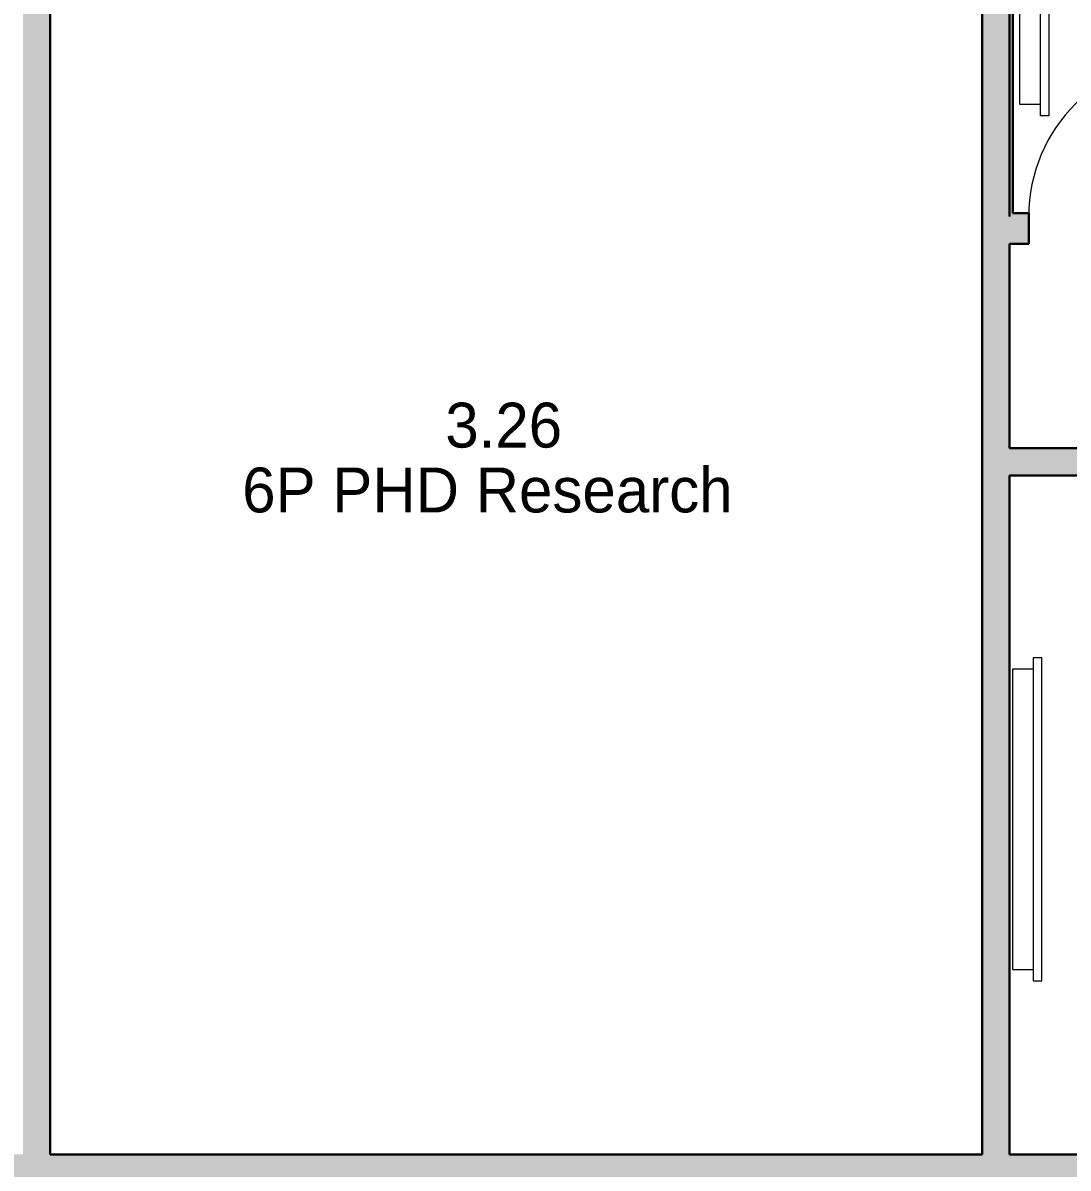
# Model space of a CAD drawing. Header units: millimetres. Extents: x 155927 to 317870, y -36033 to 97293.
# Drawn here: x 215434 to 220091, y 20139 to 25243 of the extents above; entities that cross this region are included whole.
import ezdxf

# ---------------------------------------------------------------- set-up
doc = ezdxf.new("R2010")
doc.units = ezdxf.units.MM
doc.header["$MEASUREMENT"] = 0
for name, color, linetype, lineweight in [('A-AREA-IDEN', 7, 'CONTINUOUS', 9), ('A-DOOR', 4, 'CONTINUOUS', 9), ('A-WALL', 7, 'CONTINUOUS', 9), ('A-WALL-PATT', 7, 'CONTINUOUS', 9), ('E-ELEC-EQPM', 8, 'CONTINUOUS', 9), ('I-WALL', 7, 'CONTINUOUS', 9)]:
    doc.layers.add(name, color=color, linetype=linetype, lineweight=lineweight)
doc.styles.add('Century Gothic', font='GOTHIC.TTF', dxfattribs={"height": 200})

msp = doc.modelspace()

# ---------------------------------------------------------------- hatches: boundary and pattern name
at = {"layer": 'A-WALL-PATT'}
for points in [[(215433.8, 20199.6), (215555.8, 20199.6), (215555.8, 26907.6), (215433.8, 26907.6), (215433.8, 20229.9)], [(219845.8, 24394.6), (219845.8, 26907.6), (219830.8, 26907.6), (219830.8, 24394.6)], [(219830.8, 24379.6), (219830.8, 26307.6), (219708.8, 26307.6), (219708.8, 24379.6)], [(219830.8, 23347.6), (219830.8, 24257.6), (219708.8, 24257.6), (219708.8, 23347.6)], [(221804.3, 23225.6), (221804.3, 23347.6), (219708.8, 23347.6), (219708.8, 23225.6), (221430.6, 23225.6)], [(219830.8, 20199.6), (219830.8, 23225.6), (219708.8, 23225.6), (219708.8, 20199.6)], [(224437.8, 20077.6), (224748.8, 20077.6), (224748.8, 20199.6), (210740.8, 20199.6), (210740.8, 20077.6), (223836.3, 20077.6)]]:
    msp.add_hatch(color=256, dxfattribs=at).paths.add_polyline_path(points, flags=0)
h = msp.add_hatch(color=256, dxfattribs=at)
h.paths.add_polyline_path([(221430.6, 24257.6), (221804.3, 24257.6), (221804.3, 24379.6), (220625.8, 24379.6), (220625.8, 24257.6)], flags=0)
h.paths.add_polyline_path([(219708.8, 24257.6), (219915.8, 24257.6), (219915.8, 24379.6), (219708.8, 24379.6)], flags=0)
h = msp.add_hatch(color=256, dxfattribs=at)
h.paths.add_polyline_path([(224529.6, 24379.6), (224748.8, 24379.6), (224748.8, 24394.6), (224529.6, 24394.6)], flags=0)
h.paths.add_polyline_path([(223819.6, 24379.6), (223819.6, 24394.6), (223456.3, 24394.6), (223456.3, 24379.6)], flags=0)
h.paths.add_polyline_path([(221946.3, 24379.6), (221946.3, 24394.6), (220625.8, 24394.6), (220625.8, 24379.6), (221430.6, 24379.6)], flags=0)
h.paths.add_polyline_path([(219915.8, 24379.6), (219915.8, 24394.6), (219830.8, 24394.6), (219830.8, 24379.6)], flags=0)

# ---------------------------------------------------------------- linework, layer by layer
at = {"layer": 'A-DOOR'}
msp.add_arc((220625.8, 24379.6), 710, 90, 180, dxfattribs=at)
at = {"layer": 'A-WALL', "lineweight": 30}
for p, q in [((215555.8, 20199.6), (215555.8, 26907.6)), ((219708.8, 26307.6), (219708.8, 24379.6)), ((219830.8, 24379.6), (219830.8, 26307.6)), ((219708.8, 24379.6), (219708.8, 24257.6)), ((219915.8, 24257.6), (219915.8, 24379.6)), ((219708.8, 24257.6), (219708.8, 23347.6)), ((219830.8, 24257.6), (219915.8, 24257.6)), ((219830.8, 23347.6), (219830.8, 24257.6)), ((219708.8, 23347.6), (219708.8, 23225.6)), ((221804.3, 23347.6), (219830.8, 23347.6)), ((219708.8, 23225.6), (219708.8, 20199.6)), ((219830.8, 20199.6), (219830.8, 23225.6)), ((219830.8, 23225.6), (221804.3, 23225.6)), ((219708.8, 20199.6), (215555.8, 20199.6)), ((224748.8, 20199.6), (219830.8, 20199.6))]:
    msp.add_line(p, q, dxfattribs=at)
at = {"layer": 'E-ELEC-EQPM'}
for p, q in [((219967.7, 24828.9), (219967.7, 26028.9)), ((220005.8, 26028.9), (220005.8, 24828.9)), ((220005.8, 26028.9), (220005.8, 24828.9)), ((219875.8, 24879.7), (219875.8, 25978.1)), ((219875.8, 24879.7), (219875.8, 25978.1)), ((219967.7, 24879.7), (219875.8, 24879.7)), ((219967.7, 24879.7), (219875.8, 24879.7)), ((219967.7, 24828.9), (219967.7, 24879.7)), ((220005.8, 24828.9), (219967.7, 24828.9)), ((220005.8, 24828.9), (219967.7, 24828.9)), ((219973.7, 22413.4), (219935.6, 22413.4)), ((219935.6, 22413.4), (219935.6, 22362.6)), ((219973.7, 22413.4), (219935.6, 22413.4)), ((219935.6, 22413.4), (219935.6, 20973.4)), ((219973.7, 20973.4), (219973.7, 22413.4)), ((219973.7, 20973.4), (219973.7, 22413.4)), ((219935.6, 22362.6), (219843.7, 22362.6)), ((219843.7, 22362.6), (219843.7, 21024.2)), ((219935.6, 22362.6), (219843.7, 22362.6)), ((219843.7, 22362.6), (219843.7, 21024.2)), ((219843.7, 21024.2), (219935.6, 21024.2)), ((219843.7, 21024.2), (219935.6, 21024.2)), ((219935.6, 21024.2), (219935.6, 20973.4)), ((219935.6, 20973.4), (219973.7, 20973.4)), ((219935.6, 20973.4), (219973.7, 20973.4))]:
    msp.add_line(p, q, dxfattribs=at)
at = {"layer": 'I-WALL', "lineweight": 30}
for p, q in [((219830.8, 26907.6), (219830.8, 24394.6)), ((219845.8, 24394.6), (219845.8, 26907.6)), ((219830.8, 24394.6), (219830.8, 24379.6)), ((219915.8, 24394.6), (219845.8, 24394.6)), ((219915.8, 24379.6), (219915.8, 24394.6))]:
    msp.add_line(p, q, dxfattribs=at)

# ---------------------------------------------------------------- texts
at = {"layer": 'A-AREA-IDEN', "style": 'Century Gothic'}
for s, p in [('3.26', (217316.1, 23350.1)), ('6P PHD Research', (216411.1, 23061.1))]:
    msp.add_text(s, height=200, dxfattribs=at).set_placement(p)

doc.saveas('drawing.dxf')
